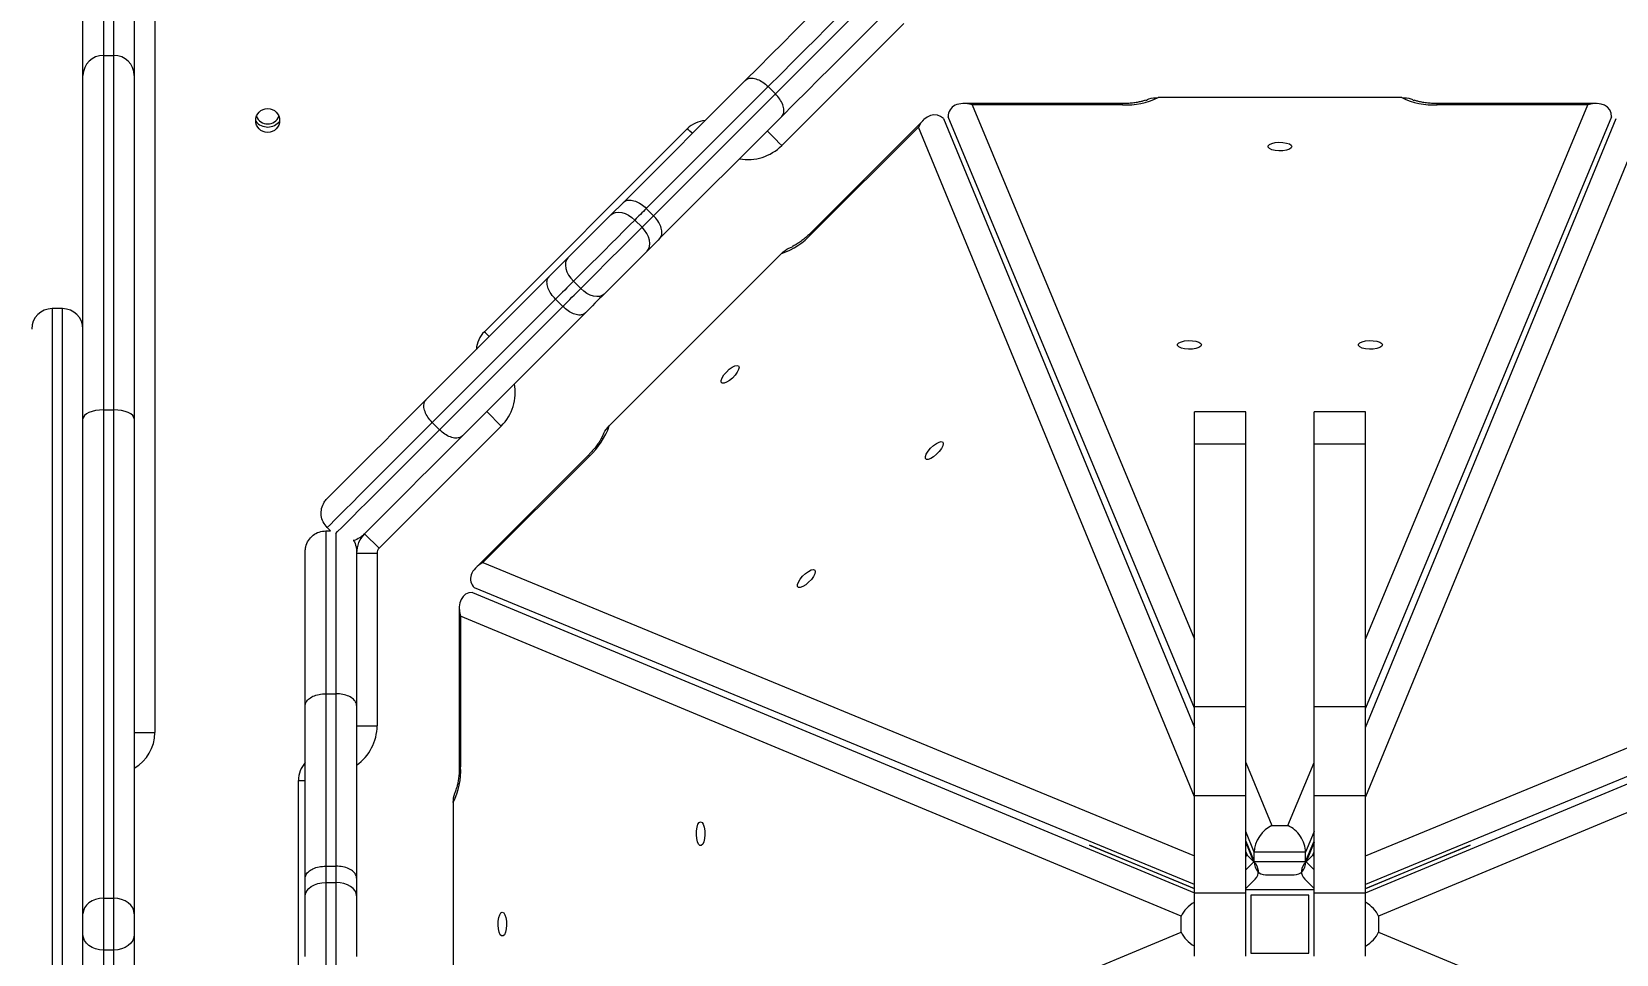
# Model space of a CAD drawing. Header units: millimetres. Extents: x -8760 to 8364, y -7998 to 7451.
# Drawn here: x -3660.6 to -3197.2, y -17.4 to 252.4 of the extents above; entities that cross this region are included whole.
import ezdxf

# ---------------------------------------------------------------- set-up
doc = ezdxf.new("R2010")
doc.units = ezdxf.units.MM
for name, color, linetype in [('DIKOM_ОБЪЕКТ', 7, 'Continuous'), ('DIKOM_РАЗМЕР_ЗОНА', 7, 'Continuous'), ('DIKOM_РАЗМЕР_ОБЪЕКТА', 7, 'Continuous')]:
    doc.layers.add(name, color=color, linetype=linetype)
doc.styles.add('style1', font='arial.ttf', dxfattribs={"width": 0.8})
doc.dimstyles.new('1-50', dxfattribs={"dimtxt": 300, "dimasz": 200, "dimexe": 100, "dimexo": 0, "dimgap": 100, "dimtad": 1, "dimtxsty": 'style1', "dimcen": 200, "dimclrd": 7, "dimclre": 7, "dimclrt": 7, "dimadec": 1, "dimazin": 2, "dimtfac": 1, "dimtmove": 0, "dimatfit": 2, "dimfxl": 0, "dimlwd": 25, "dimlwe": 18, "dimarcsym": 0})

# ---------------------------------------------------------------- blocks, each defined once
blk = doc.blocks.new('*D20')
at = {"layer": 'Defpoints', "color": 0, "transparency": 16777216}
for p in [(-3512.61, 5453.31), (-6482.31, -5470.42), (-3612.61, -5470.42)]:
    blk.add_point(p, dxfattribs=at)
at = {"layer": 'DIKOM_РАЗМЕР_ОБЪЕКТА', "color": 7, "lineweight": 18, "transparency": 16777216}
for p, q in [((-3512.61, 5453.31), (-6582.31, 5453.31)), ((-3612.61, -5470.42), (-6582.31, -5470.42))]:
    blk.add_line(p, q, dxfattribs=at)
at = {"layer": 'DIKOM_РАЗМЕР_ОБЪЕКТА', "color": 7, "lineweight": 25, "transparency": 16777216}
blk.add_line((-6482.31, 5253.31), (-6482.31, -5270.42), dxfattribs=at)
at = {"layer": 'DIKOM_РАЗМЕР_ОБЪЕКТА', "color": 7, "transparency": 16777216}
for points in [[(-6515.64, 5253.31), (-6448.98, 5253.31), (-6482.31, 5453.31)], [(-6515.64, -5270.42), (-6448.98, -5270.42), (-6482.31, -5470.42)]]:
    blk.add_solid(points, dxfattribs=at)
at = {"layer": 'DIKOM_РАЗМЕР_ОБЪЕКТА', "color": 7, "transparency": 16777216, "insert": (-6735.48, -84.03), "char_height": 300, "attachment_point": 5, "rotation": 90, "style": 'style1'}
blk.add_mtext('10900', dxfattribs=at)
blk = doc.blocks.new('*D21')
at = {"layer": 'Defpoints', "color": 0, "transparency": 16777216}
for p in [(-7755.65, -10.55), (8364.4, -2410.44), (8364.4, -7897.56)]:
    blk.add_point(p, dxfattribs=at)
at = {"layer": 'DIKOM_РАЗМЕР_ЗОНА', "color": 7, "lineweight": 18, "transparency": 16777216}
for p, q in [((-7755.65, -10.55), (-7755.65, -7997.56)), ((8364.4, -2410.44), (8364.4, -7997.56))]:
    blk.add_line(p, q, dxfattribs=at)
at = {"layer": 'DIKOM_РАЗМЕР_ЗОНА', "color": 7, "lineweight": 25, "transparency": 16777216}
blk.add_line((-7555.65, -7897.56), (8164.4, -7897.56), dxfattribs=at)
at = {"layer": 'DIKOM_РАЗМЕР_ЗОНА', "color": 7, "transparency": 16777216}
for points in [[(-7555.65, -7864.23), (-7555.65, -7930.9), (-7755.65, -7897.56)], [(8164.4, -7864.23), (8164.4, -7930.9), (8364.4, -7897.56)]]:
    blk.add_solid(points, dxfattribs=at)
at = {"layer": 'DIKOM_РАЗМЕР_ЗОНА', "color": 7, "transparency": 16777216, "insert": (1040.74, -7644.39), "char_height": 300, "attachment_point": 5, "style": 'style1'}
blk.add_mtext('16100', dxfattribs=at)

msp = doc.modelspace()

# ---------------------------------------------------------------- linework, layer by layer
at = {"layer": 'DIKOM_ОБЪЕКТ', "color": 7, "linetype": 'Continuous', "lineweight": 15}
for p, q in [((-3624.608, 320.446), (-3624.608, 47.446)), ((-3645.608, 239.632), (-3645.608, 285.423)), ((-3630.608, 285.423), (-3630.608, 239.632)), ((-3639.609, 279.655), (-3639.609, 245.491)), ((-3636.608, 245.491), (-3636.608, 279.655)), ((-3405.547, 254.86), (-3441.272, 219.134)), ((-3639.609, 245.491), (-3639.609, 141.817)), ((-3639.609, 245.491), (-3636.608, 245.491)), ((-3636.608, 141.817), (-3636.608, 245.491)), ((-3645.608, 139.218), (-3645.608, 239.632)), ((-3630.608, 239.632), (-3630.608, 139.218)), ((-3487.598, 202.508), (-3451.929, 238.176)), ((-3445.246, 236.374), (-3480.886, 200.734)), ((-3445.246, 236.374), (-3443.125, 234.252)), ((-3478.765, 198.612), (-3443.125, 234.252)), ((-3260.001, 233.158), (-3331.216, 233.158)), ((-3441.322, 227.57), (-3476.991, 191.901)), ((-3320.609, 54.579), (-3392.608, 227.557)), ((-3341.608, 231.406), (-3388.142, 231.406)), ((-3341.608, 231.008), (-3385.647, 231.008)), ((-3385.647, 231.008), (-3320.609, 74.755)), ((-3341.608, 231.008), (-3341.608, 231.406)), ((-3270.608, 74.755), (-3205.57, 231.008)), ((-3198.608, 227.557), (-3270.608, 54.579)), ((-3203.075, 231.406), (-3249.608, 231.406)), ((-3249.608, 231.008), (-3249.608, 231.406)), ((-3205.57, 231.008), (-3249.608, 231.008)), ((-3528.247, 164.687), (-3468.85, 224.084)), ((-3399.855, 226.555), (-3432.759, 193.651)), ((-3401.338, 224.509), (-3432.478, 193.369)), ((-3320.609, 28.655), (-3401.338, 224.509)), ((-3393.975, 226.991), (-3320.609, 49)), ((-3270.608, 49), (-3197.242, 226.991)), ((-3189.879, 224.509), (-3270.608, 28.655)), ((-3491.267, 198.838), (-3487.598, 202.508)), ((-3480.886, 200.734), (-3478.765, 198.612)), ((-3503.81, 186.296), (-3491.267, 198.838)), ((-3484.265, 197.355), (-3482.143, 195.234)), ((-3432.478, 193.369), (-3432.759, 193.651)), ((-3509.316, 180.789), (-3503.81, 186.296)), ((-3441.347, 187.541), (-3491.703, 137.184)), ((-3545.275, 144.83), (-3509.316, 180.789)), ((-3502.182, 179.438), (-3500.061, 177.316)), ((-3651.608, 171.446), (-3654.608, 171.446)), ((-3654.608, 171.446), (-3654.608, -188.554)), ((-3651.608, -188.554), (-3651.608, 171.446)), ((-3507.436, 174.184), (-3543.48, 138.14)), ((-3541.358, 136.019), (-3505.314, 172.063)), ((-3507.436, 174.184), (-3505.314, 172.063)), ((-3498.709, 170.183), (-3534.669, 134.223)), ((-3645.608, -5.521), (-3645.608, 139.218)), ((-3639.609, 141.817), (-3639.609, -0.97)), ((-3639.609, 141.817), (-3636.608, 141.817)), ((-3636.608, -0.97), (-3636.608, 141.817)), ((-3630.608, 139.218), (-3630.608, -5.521)), ((-3527.539, 141.352), (-3523.297, 137.11)), ((-3305.608, 141.273), (-3320.609, 141.273)), ((-3320.609, 131.899), (-3320.609, 141.273)), ((-3305.608, 131.899), (-3305.608, 141.273)), ((-3270.608, 141.273), (-3285.608, 141.273)), ((-3285.608, 131.899), (-3285.608, 141.273)), ((-3270.608, 131.899), (-3270.608, 141.273)), ((-3523.297, 137.11), (-3559.023, 101.384)), ((-3543.48, 138.14), (-3541.358, 136.019)), ((-3320.609, 131.899), (-3305.608, 131.899)), ((-3320.609, 55.052), (-3320.609, 131.899)), ((-3305.608, 55.052), (-3305.608, 131.899)), ((-3285.608, 131.899), (-3270.608, 131.899)), ((-3285.608, 55.052), (-3285.608, 131.899)), ((-3270.608, 55.052), (-3270.608, 131.899)), ((-3497.813, 128.597), (-3530.717, 95.693)), ((-3497.531, 128.315), (-3528.671, 97.175)), ((-3497.531, 128.315), (-3497.813, 128.597)), ((-3574.208, 107.411), (-3573.243, 106.446)), ((-3574.608, 106.446), (-3574.608, 58.826)), ((-3574.608, 106.446), (-3573.243, 106.446)), ((-3571.608, 58.826), (-3571.608, 105.657)), ((-3563.435, 105.452), (-3563.437, 105.455)), ((-3563.265, 105.627), (-3559.023, 101.384)), ((-3580.609, 55.375), (-3580.609, 100.446)), ((-3565.608, 100.446), (-3565.608, 55.375)), ((-3565.608, 99.97), (-3559.608, 99.97)), ((-3559.608, 99.97), (-3559.608, 49.446)), ((-3528.671, 97.175), (-3320.609, 11.413)), ((-3270.608, 11.413), (-3062.545, 97.175)), ((-3531.719, 88.446), (-3320.609, 0.573)), ((-3320.609, 3.027), (-3531.153, 89.812)), ((-3060.063, 89.812), (-3270.608, 3.027)), ((-3270.608, 0.573), (-3059.497, 88.446)), ((-3535.569, 83.979), (-3535.569, 37.446)), ((-3324.45, -6.226), (-3535.171, 81.485)), ((-3535.171, 81.485), (-3535.171, 37.446)), ((-3056.046, 81.485), (-3266.767, -6.226)), ((-3574.608, 58.826), (-3574.608, 8.423)), ((-3574.608, 58.826), (-3571.608, 58.826)), ((-3571.608, 8.423), (-3571.608, 58.826)), ((-3580.609, 4.932), (-3580.609, 55.375)), ((-3565.608, 55.375), (-3565.608, 4.932)), ((-3320.609, 55.052), (-3305.608, 55.052)), ((-3320.609, 29.046), (-3320.609, 55.052)), ((-3305.608, 29.046), (-3305.608, 55.052)), ((-3285.608, 55.052), (-3270.608, 55.052)), ((-3285.608, 29.046), (-3285.608, 55.052)), ((-3270.608, 29.046), (-3270.608, 55.052)), ((-3630.608, 47.446), (-3624.608, 47.446)), ((-3565.608, 49.446), (-3559.608, 49.446)), ((-3535.171, 37.446), (-3535.569, 37.446)), ((-3305.608, 38.718), (-3297.937, 20.288)), ((-3293.28, 20.288), (-3285.608, 38.718)), ((-3582.608, -50.554), (-3582.608, 33.446)), ((-3582.608, 33.446), (-3580.609, 33.446)), ((-3320.609, 29.046), (-3305.608, 29.046)), ((-3320.609, 0.649), (-3320.609, 29.046)), ((-3305.608, 0.649), (-3305.608, 29.046)), ((-3285.608, 29.046), (-3270.608, 29.046)), ((-3285.608, 0.649), (-3285.608, 29.046)), ((-3270.608, 0.649), (-3270.608, 29.046)), ((-3537.321, 27.054), (-3537.321, -44.162)), ((-3303.108, 12.536), (-3305.608, 18.542)), ((-3297.937, 20.288), (-3293.28, 20.288)), ((-3285.608, 18.542), (-3288.108, 12.536)), ((-3320.609, 1.739), (-3351.282, 14.507)), ((-3351.282, 14.507), (-3320.609, 1.863)), ((-3305.608, 15.741), (-3303.108, 9.735)), ((-3303.238, 9.682), (-3305.608, 15.433)), ((-3288.108, 9.735), (-3285.608, 15.741)), ((-3285.608, 15.433), (-3287.979, 9.682)), ((-3239.934, 14.507), (-3270.608, 1.739)), ((-3270.608, 1.863), (-3239.934, 14.507)), ((-3305.608, 12.609), (-3305.218, 11.662)), ((-3305.218, 11.662), (-3305.608, 11.272)), ((-3305.608, 7.311), (-3303.238, 9.682)), ((-3303.238, 9.682), (-3305.218, 11.662)), ((-3288.108, 12.536), (-3303.108, 12.536)), ((-3303.108, 9.735), (-3303.108, 12.536)), ((-3303.108, 9.735), (-3288.108, 9.735)), ((-3288.108, 9.735), (-3288.108, 12.536)), ((-3287.979, 9.682), (-3285.999, 11.662)), ((-3287.979, 9.682), (-3285.608, 7.311)), ((-3285.999, 11.662), (-3285.608, 12.609)), ((-3285.608, 11.272), (-3285.999, 11.662)), ((-3580.609, -0.258), (-3580.609, 4.932)), ((-3574.608, 8.423), (-3574.608, 3.646)), ((-3574.608, 8.423), (-3571.608, 8.423)), ((-3571.608, 3.646), (-3571.608, 8.423)), ((-3565.608, 4.932), (-3565.608, -0.258)), ((-3299.79, 5.885), (-3291.427, 5.885)), ((-3574.608, 3.646), (-3574.608, -21.693)), ((-3574.608, 3.646), (-3571.608, 3.646)), ((-3571.608, -21.693), (-3571.608, 3.646)), ((-3320.609, 0.649), (-3305.608, 0.649)), ((-3320.609, -17.945), (-3320.609, 0.649)), ((-3305.608, 1.867), (-3302.862, 4.613)), ((-3285.608, 1.446), (-3305.608, 1.446)), ((-3305.608, -17.945), (-3305.608, 0.649)), ((-3288.355, 4.613), (-3285.608, 1.867)), ((-3285.608, 0.649), (-3270.608, 0.649)), ((-3285.608, -17.945), (-3285.608, 0.649)), ((-3270.608, -17.945), (-3270.608, 0.649)), ((-3639.609, -0.97), (-3639.609, -16.138)), ((-3639.609, -0.97), (-3636.608, -0.97)), ((-3636.608, -16.138), (-3636.608, -0.97)), ((-3580.609, -17.995), (-3580.609, -0.258)), ((-3565.608, -0.258), (-3565.608, -17.995)), ((-3304.109, -0.054), (-3304.109, -17.054)), ((-3287.108, -0.054), (-3304.109, -0.054)), ((-3287.108, -17.054), (-3287.108, -0.054)), ((-3645.608, -11.588), (-3645.608, -5.521)), ((-3630.608, -5.521), (-3630.608, -11.588)), ((-3324.45, -10.883), (-3324.45, -6.226)), ((-3266.767, -6.226), (-3266.767, -10.883)), ((-3645.608, -156.326), (-3645.608, -11.588)), ((-3630.608, -11.588), (-3630.608, -156.326)), ((-3535.171, -98.593), (-3324.45, -10.883)), ((-3266.767, -10.883), (-3056.046, -98.593)), ((-3636.608, -16.138), (-3639.609, -16.138)), ((-3639.609, -16.138), (-3639.609, -158.925)), ((-3636.608, -158.925), (-3636.608, -16.138)), ((-3304.109, -17.054), (-3287.108, -17.054))]:
    msp.add_line(p, q, dxfattribs=at)
at = {"layer": 'DIKOM_ОБЪЕКТ', "color": 7, "linetype": 'Continuous', "lineweight": 15, "flags": 128}
for points in [[(-3451.929, 238.176), (-3448.111, 241.994), (-3444.466, 245.639), (-3441.007, 249.098), (-3437.747, 252.358), (-3434.697, 255.408), (-3431.869, 258.236), (-3429.273, 260.833), (-3426.917, 263.188), (-3424.811, 265.294), (-3422.961, 267.144), (-3421.376, 268.729), (-3420.059, 270.046)], [(-3411.574, 270.046), (-3412.826, 268.793), (-3414.326, 267.294), (-3416.067, 265.553), (-3418.044, 263.575), (-3420.252, 261.367), (-3422.684, 258.936), (-3425.332, 256.288), (-3428.187, 253.433), (-3431.241, 250.379), (-3434.484, 247.136), (-3437.907, 243.713), (-3441.498, 240.122), (-3445.246, 236.374)], [(-3443.125, 234.252), (-3439.376, 238.001), (-3435.785, 241.592), (-3432.363, 245.014), (-3429.119, 248.258), (-3426.066, 251.312), (-3423.21, 254.167), (-3420.563, 256.815), (-3418.131, 259.246), (-3415.923, 261.454), (-3413.946, 263.432), (-3412.204, 265.173), (-3410.705, 266.672), (-3410.01, 267.367)], [(-3409.453, 259.439), (-3410.769, 258.123), (-3412.355, 256.537), (-3414.204, 254.688), (-3416.31, 252.582), (-3418.666, 250.226), (-3421.263, 247.629), (-3424.091, 244.801), (-3427.14, 241.752), (-3430.4, 238.492), (-3433.859, 235.033), (-3437.504, 231.388), (-3441.322, 227.57)], [(-3467.435, 222.67), (-3467.607, 222.841), (-3468.135, 223.369), (-3468.527, 223.761), (-3468.768, 224.002), (-3468.85, 224.084)], [(-3441.272, 219.134), (-3442.1, 219.962), (-3442.896, 220.758), (-3443.629, 221.491), (-3444.272, 222.134), (-3444.8, 222.662), (-3445.192, 223.054), (-3445.434, 223.295), (-3445.515, 223.377)], [(-3292.108, 218.823), (-3292.298, 218.416), (-3292.846, 218.053), (-3293.694, 217.773), (-3294.749, 217.608), (-3295.897, 217.573), (-3297.014, 217.675), (-3297.979, 217.901), (-3298.687, 218.226), (-3299.061, 218.617), (-3299.061, 219.03), (-3298.687, 219.42), (-3297.979, 219.746), (-3297.014, 219.972), (-3295.897, 220.073), (-3294.749, 220.039), (-3293.694, 219.873), (-3292.846, 219.594), (-3292.298, 219.231), (-3292.108, 218.823)], [(-3491.267, 198.838), (-3490.647, 199.295), (-3489.888, 199.571), (-3489.019, 199.656), (-3488.073, 199.547), (-3487.087, 199.247), (-3486.098, 198.769), (-3485.145, 198.13), (-3484.265, 197.355)], [(-3480.886, 200.734), (-3481.322, 200.298), (-3481.754, 199.866), (-3482.182, 199.438), (-3482.606, 199.014), (-3483.027, 198.593), (-3483.443, 198.177), (-3483.856, 197.764), (-3484.265, 197.355)], [(-3484.265, 197.355), (-3485.821, 195.799), (-3487.52, 194.099), (-3489.332, 192.288), (-3491.221, 190.399), (-3493.153, 188.467), (-3495.09, 186.53), (-3496.997, 184.623), (-3498.837, 182.783), (-3500.576, 181.043), (-3502.182, 179.438)], [(-3500.061, 177.316), (-3498.455, 178.922), (-3496.716, 180.661), (-3494.876, 182.502), (-3492.969, 184.408), (-3491.031, 186.346), (-3489.1, 188.277), (-3487.211, 190.166), (-3485.399, 191.978), (-3483.699, 193.678), (-3482.143, 195.234)], [(-3482.143, 195.234), (-3481.735, 195.642), (-3481.322, 196.055), (-3480.905, 196.472), (-3480.485, 196.893), (-3480.06, 197.317), (-3479.632, 197.745), (-3479.2, 198.177), (-3478.765, 198.612)], [(-3480.661, 188.231), (-3480.204, 188.851), (-3479.927, 189.61), (-3479.842, 190.48), (-3479.952, 191.425), (-3480.251, 192.412), (-3480.73, 193.4), (-3481.369, 194.353), (-3482.143, 195.234)], [(-3476.991, 191.901), (-3477.464, 191.428), (-3477.933, 190.959), (-3478.398, 190.494), (-3478.859, 190.033), (-3479.316, 189.576), (-3479.768, 189.124), (-3480.217, 188.675), (-3480.661, 188.231)], [(-3503.81, 186.296), (-3504.238, 185.704), (-3504.487, 184.972), (-3504.547, 184.128), (-3504.416, 183.204), (-3504.098, 182.236), (-3503.606, 181.26), (-3502.959, 180.316), (-3502.182, 179.438)], [(-3480.661, 188.231), (-3482.039, 186.853), (-3483.565, 185.326), (-3485.196, 183.696), (-3486.882, 182.009), (-3488.575, 180.317), (-3490.225, 178.667), (-3491.783, 177.109), (-3493.203, 175.689)], [(-3502.182, 179.438), (-3502.814, 178.806), (-3503.453, 178.167), (-3504.099, 177.521), (-3504.753, 176.867), (-3505.413, 176.207), (-3506.081, 175.539), (-3506.755, 174.865), (-3507.436, 174.184)], [(-3505.314, 172.063), (-3504.634, 172.744), (-3503.96, 173.418), (-3503.292, 174.085), (-3502.631, 174.746), (-3501.978, 175.399), (-3501.331, 176.046), (-3500.692, 176.685), (-3500.061, 177.316)], [(-3493.203, 175.689), (-3493.795, 175.26), (-3494.527, 175.011), (-3495.371, 174.951), (-3496.295, 175.082), (-3497.263, 175.4), (-3498.238, 175.892), (-3499.183, 176.539), (-3500.061, 177.316)], [(-3493.203, 175.689), (-3493.866, 175.026), (-3494.536, 174.356), (-3495.214, 173.678), (-3495.899, 172.993), (-3496.591, 172.301), (-3497.291, 171.602), (-3497.996, 170.895), (-3498.709, 170.183)], [(-3526.832, 163.273), (-3527.004, 163.444), (-3527.532, 163.972), (-3527.923, 164.364), (-3528.165, 164.605), (-3528.247, 164.687)], [(-3318.564, 160.839), (-3318.754, 160.432), (-3319.302, 160.069), (-3320.15, 159.789), (-3321.205, 159.623), (-3322.353, 159.589), (-3323.47, 159.691), (-3324.434, 159.917), (-3325.142, 160.242), (-3325.516, 160.633), (-3325.516, 161.046), (-3325.142, 161.436), (-3324.434, 161.762), (-3323.47, 161.988), (-3322.353, 162.089), (-3321.205, 162.055), (-3320.15, 161.889), (-3319.302, 161.61), (-3318.754, 161.247), (-3318.564, 160.839)], [(-3265.653, 160.839), (-3265.843, 160.432), (-3266.391, 160.069), (-3267.239, 159.789), (-3268.294, 159.623), (-3269.442, 159.589), (-3270.559, 159.691), (-3271.523, 159.917), (-3272.231, 160.242), (-3272.605, 160.633), (-3272.605, 161.046), (-3272.231, 161.436), (-3271.523, 161.762), (-3270.559, 161.988), (-3269.442, 162.089), (-3268.294, 162.055), (-3267.239, 161.889), (-3266.391, 161.61), (-3265.843, 161.247), (-3265.653, 160.839)], [(-3453.914, 154.701), (-3453.76, 154.279), (-3453.891, 153.634), (-3454.293, 152.837), (-3454.921, 151.974), (-3455.709, 151.138), (-3456.571, 150.42), (-3457.412, 149.897), (-3458.143, 149.627), (-3458.684, 149.639), (-3458.976, 149.931), (-3458.987, 150.472), (-3458.717, 151.202), (-3458.195, 152.044), (-3457.477, 152.906), (-3456.641, 153.693), (-3455.778, 154.322), (-3454.981, 154.724), (-3454.336, 154.855), (-3453.914, 154.701)], [(-3574.208, 115.897), (-3573.307, 116.798), (-3572.162, 117.943), (-3570.777, 119.328), (-3569.158, 120.947), (-3567.31, 122.796), (-3565.239, 124.866), (-3562.955, 127.15), (-3560.465, 129.64), (-3557.778, 132.327), (-3554.905, 135.2), (-3551.856, 138.249), (-3548.642, 141.463), (-3545.275, 144.83)], [(-3639.609, 141.817), (-3640.779, 141.767), (-3641.904, 141.619), (-3642.942, 141.379), (-3643.851, 141.056), (-3644.597, 140.662), (-3645.152, 140.212), (-3645.493, 139.725), (-3645.608, 139.218)], [(-3630.608, 139.218), (-3630.724, 139.725), (-3631.065, 140.212), (-3631.62, 140.662), (-3632.366, 141.056), (-3633.275, 141.379), (-3634.312, 141.619), (-3635.438, 141.767), (-3636.608, 141.817)], [(-3543.48, 138.14), (-3547.071, 134.548), (-3550.499, 131.121), (-3553.749, 127.871), (-3556.809, 124.81), (-3559.669, 121.951), (-3562.318, 119.302), (-3564.744, 116.876), (-3566.94, 114.679), (-3568.898, 112.722), (-3570.61, 111.01), (-3572.069, 109.551), (-3573.27, 108.35), (-3574.208, 107.411)], [(-3571.684, 105.693), (-3571.149, 106.229), (-3569.947, 107.43), (-3568.488, 108.889), (-3566.777, 110.6), (-3564.819, 112.558), (-3562.623, 114.754), (-3560.196, 117.181), (-3557.548, 119.829), (-3554.688, 122.689), (-3551.628, 125.75), (-3548.377, 129), (-3544.95, 132.427), (-3541.358, 136.019)], [(-3534.669, 134.223), (-3538.035, 130.857), (-3541.249, 127.643), (-3544.298, 124.594), (-3547.171, 121.72), (-3549.858, 119.034), (-3552.348, 116.544), (-3554.633, 114.259), (-3556.703, 112.189), (-3558.551, 110.341), (-3560.171, 108.721), (-3561.556, 107.336), (-3562.701, 106.191), (-3563.602, 105.29)], [(-3394.206, 132.407), (-3394.052, 131.985), (-3394.183, 131.34), (-3394.585, 130.543), (-3395.213, 129.68), (-3396.001, 128.844), (-3396.863, 128.126), (-3397.704, 127.603), (-3398.435, 127.333), (-3398.976, 127.345), (-3399.268, 127.637), (-3399.279, 128.178), (-3399.01, 128.908), (-3398.487, 129.75), (-3397.769, 130.611), (-3396.933, 131.399), (-3396.07, 132.028), (-3395.273, 132.43), (-3394.628, 132.561), (-3394.206, 132.407)], [(-3431.62, 94.993), (-3431.466, 94.571), (-3431.597, 93.926), (-3431.998, 93.129), (-3432.627, 92.266), (-3433.415, 91.43), (-3434.276, 90.712), (-3435.118, 90.189), (-3435.849, 89.92), (-3436.39, 89.931), (-3436.682, 90.223), (-3436.693, 90.764), (-3436.423, 91.495), (-3435.901, 92.336), (-3435.183, 93.198), (-3434.347, 93.986), (-3433.483, 94.615), (-3432.686, 95.016), (-3432.042, 95.147), (-3431.62, 94.993)], [(-3465.002, 21.401), (-3464.595, 21.212), (-3464.232, 20.663), (-3463.952, 19.816), (-3463.786, 18.76), (-3463.752, 17.612), (-3463.853, 16.495), (-3464.079, 15.531), (-3464.405, 14.823), (-3464.795, 14.449), (-3465.208, 14.449), (-3465.599, 14.823), (-3465.925, 15.531), (-3466.151, 16.495), (-3466.252, 17.612), (-3466.218, 18.76), (-3466.052, 19.816), (-3465.772, 20.663), (-3465.409, 21.212), (-3465.002, 21.401)], [(-3580.609, -0.258), (-3580.493, 0.504), (-3580.152, 1.236), (-3579.597, 1.911), (-3578.851, 2.502), (-3577.942, 2.988), (-3576.904, 3.348), (-3575.779, 3.571), (-3574.608, 3.646)], [(-3565.608, -0.258), (-3565.724, 0.504), (-3566.065, 1.236), (-3566.62, 1.911), (-3567.366, 2.502), (-3568.275, 2.988), (-3569.312, 3.348), (-3570.438, 3.571), (-3571.608, 3.646)], [(-3639.609, -0.97), (-3640.779, -1.058), (-3641.904, -1.317), (-3642.942, -1.737), (-3643.851, -2.303), (-3644.597, -2.993), (-3645.152, -3.779), (-3645.493, -4.633), (-3645.608, -5.521)], [(-3630.608, -5.521), (-3630.724, -4.633), (-3631.065, -3.779), (-3631.62, -2.993), (-3632.366, -2.303), (-3633.275, -1.737), (-3634.312, -1.317), (-3635.438, -1.058), (-3636.608, -0.97)], [(-3522.986, -5.054), (-3522.579, -5.244), (-3522.216, -5.792), (-3521.936, -6.64), (-3521.77, -7.695), (-3521.736, -8.843), (-3521.837, -9.96), (-3522.063, -10.925), (-3522.389, -11.632), (-3522.78, -12.006), (-3523.193, -12.006), (-3523.583, -11.632), (-3523.909, -10.925), (-3524.135, -9.96), (-3524.236, -8.843), (-3524.202, -7.695), (-3524.036, -6.64), (-3523.756, -5.792), (-3523.393, -5.244), (-3522.986, -5.054)], [(-3639.609, -16.138), (-3640.779, -16.051), (-3641.904, -15.792), (-3642.942, -15.371), (-3643.851, -14.805), (-3644.597, -14.116), (-3645.152, -13.329), (-3645.493, -12.475), (-3645.608, -11.588)], [(-3630.608, -11.588), (-3630.724, -12.475), (-3631.065, -13.329), (-3631.62, -14.116), (-3632.366, -14.805), (-3633.275, -15.371), (-3634.312, -15.792), (-3635.438, -16.051), (-3636.608, -16.138)]]:
    msp.add_lwpolyline(points, dxfattribs=at)
at = {"layer": 'DIKOM_ОБЪЕКТ', "color": 7, "linetype": 'Continuous', "lineweight": 15}
msp.add_circle((-3591.608, 226.446), 3.5, dxfattribs=at)
for centre, radius, start, end in [((-3639.678, 239.561), 5.931, 89.33019, 179.31295), ((-3636.539, 239.56), 5.931, 0.68837, 90.67076), ((-3340.621, 252.428), 21.443, 267.36138, 296.01631), ((-3250.596, 252.427), 21.441, 243.98295, 272.6391), ((-3591.608, 228.946), 3.5, 200.92483, 339.07517), ((-3591.608, 228.946), 4.4, 218.04558, 323.10861), ((-3463.193, 218.427), 8, 93.59038, 135), ((-3451.172, 229.034), 14, 259.8499, 315), ((-3448.321, 207.816), 21.441, 288.9814, 317.63759), ((-3654.608, 165.446), 6, 90, 180), ((-3651.608, 165.446), 6, 0, 90), ((-3522.59, 159.03), 8, 135, 176.40962), ((-3533.196, 147.009), 14, 315, 10.1501), ((-3511.98, 144.159), 21.443, 312.36332, 341.01769), ((-3557.608, 99.97), 8, 135, 180), ((-3559.195, 101.212), 6, 135, 149.88163), ((-3557.608, 99.97), 2, 135, 180), ((-3636.608, 47.446), 12, 300, 0), ((-3573.608, 49.446), 14, 304.8499, 0), ((-3574.608, 33.446), 8, 138.59038, 180), ((-3556.588, 36.458), 21.44, 333.9822, 2.63958)]:
    msp.add_arc(centre, radius, start, end, dxfattribs=at)
for centre, major_axis, start_param, end_param in [((-3385.647, 225.407), (6.36, -4.242), 1.9894679, 3.5602643), ((-3397.377, 220.548), (1.498, 7.497), 5.8645137, 7.43531), ((-3205.57, 225.407), (6.36, 4.242), 5.8645137, 7.43531), ((-3524.711, 93.214), (7.497, 1.498), 1.9894679, 3.5602643), ((-3529.569, 81.484), (-4.242, 6.36), 5.8645137, 7.43531), ((-3297.937, 14.686), (3.656, 5.482), 0.7851908, 2.3559871), ((-3293.28, 14.686), (-3.656, 5.482), 3.9271982, 5.4979946), ((-3310.395, 9.526), (6.461, -1.291), 0.7856056, 0.8786334), ((-3308.415, 7.545), (6.461, -1.291), 5.8645137, 7.0687909), ((-3297.937, 11.885), (3.656, 5.482), 2.3559871, 3.5602643), ((-3293.28, 11.885), (-3.656, 5.482), 2.722921, 3.9271982), ((-3282.802, 7.545), (6.461, 1.291), 2.3559871, 3.5602643), ((-3280.822, 9.526), (6.461, 1.291), 2.2629592, 2.3559871), ((-3318.849, -6.226), (5.482, 3.656), 1.4497767, 2.3564019), ((-3272.368, -6.226), (5.482, -3.656), 0.7851908, 1.6918159), ((-3318.849, -10.883), (5.482, -3.656), 3.9267834, 4.8334086), ((-3272.368, -10.883), (5.482, 3.656), 4.5913694, 5.4979946)]:
    msp.add_ellipse(centre, major_axis=major_axis, ratio=0.6672067, start_param=start_param, end_param=end_param, dxfattribs=at)
for points, knots in [([(-3451.929, 238.176), (-3451.916, 238.189), (-3451.735, 238.367), (-3451.187, 238.725), (-3450.033, 238.919), (-3448.449, 238.573), (-3446.758, 237.724), (-3445.75, 236.824), (-3445.246, 236.374)], [0, 0, 0, 0, 0.0098739, 0.1413412, 0.3560174, 0.5706911, 0.7853403, 1, 1, 1, 1]), ([(-3441.322, 227.57), (-3441.31, 227.582), (-3441.133, 227.764), (-3440.773, 228.311), (-3440.579, 229.465), (-3440.926, 231.05), (-3441.775, 232.74), (-3442.675, 233.748), (-3443.125, 234.252)], [0, 0, 0, 0, 0.0098639, 0.141341, 0.3560198, 0.5706809, 0.7853535, 1, 1, 1, 1]), ([(-3334.878, 232.417), (-3334.878, 232.417), (-3335.019, 232.354), (-3335.542, 232.172), (-3336.457, 231.925), (-3337.657, 231.691), (-3339.052, 231.514), (-3340.402, 231.42), (-3341.268, 231.41), (-3341.608, 231.406)], [0, 0, 0, 0, 0.0007829, 0.153635, 0.3193235, 0.4965207, 0.6827485, 0.8751507, 1, 1, 1, 1]), ([(-3334.834, 232.322), (-3334.528, 232.479), (-3333.422, 233.049), (-3332.142, 233.112), (-3331.216, 233.158)], [0, 0, 0, 0, 0.2761626, 1, 1, 1, 1]), ([(-3260.001, 233.158), (-3259.074, 233.112), (-3257.79, 233.048), (-3256.681, 232.476), (-3256.372, 232.317)], [0, 0, 0, 0, 0.7213679, 1, 1, 1, 1]), ([(-3249.608, 231.406), (-3249.888, 231.409), (-3250.703, 231.417), (-3252.031, 231.5), (-3253.503, 231.681), (-3254.778, 231.927), (-3255.75, 232.193), (-3256.155, 232.349), (-3256.327, 232.415)], [0, 0, 0, 0, 0.1023596, 0.2990058, 0.4935315, 0.6832507, 0.8656476, 1, 1, 1, 1]), ([(-3487.598, 202.508), (-3487.577, 202.528), (-3487.392, 202.707), (-3486.837, 203.066), (-3485.687, 203.266), (-3484.095, 202.927), (-3482.399, 202.083), (-3481.391, 201.183), (-3480.886, 200.734)], [0, 0, 0, 0, 0.0158809, 0.1413042, 0.3559918, 0.5706565, 0.785347, 1, 1, 1, 1]), ([(-3476.991, 191.901), (-3476.971, 191.922), (-3476.791, 192.106), (-3476.433, 192.662), (-3476.232, 193.812), (-3476.572, 195.404), (-3477.416, 197.099), (-3478.315, 198.108), (-3478.765, 198.612)], [0, 0, 0, 0, 0.01587, 0.1413125, 0.3559973, 0.5706633, 0.7853303, 1, 1, 1, 1]), ([(-3432.759, 193.651), (-3432.959, 193.455), (-3433.541, 192.884), (-3434.539, 192.004), (-3435.707, 191.09), (-3436.783, 190.364), (-3437.658, 189.864), (-3438.055, 189.688), (-3438.223, 189.613)], [0, 0, 0, 0, 0.1023392, 0.2989914, 0.493513, 0.6832518, 0.8656461, 1, 1, 1, 1]), ([(-3441.347, 187.541), (-3440.659, 188.163), (-3439.705, 189.026), (-3438.516, 189.406), (-3438.185, 189.512)], [0, 0, 0, 0, 0.721425, 1, 1, 1, 1]), ([(-3507.436, 174.184), (-3507.886, 174.687), (-3508.787, 175.692), (-3509.65, 177.367), (-3510.018, 178.931), (-3509.845, 180.075), (-3509.497, 180.607), (-3509.322, 180.783), (-3509.316, 180.789)], [0, 0, 0, 0, 0.2143779, 0.428745, 0.6432273, 0.8579624, 0.9946182, 1, 1, 1, 1]), ([(-3498.709, 170.183), (-3498.716, 170.176), (-3498.892, 170.002), (-3499.424, 169.654), (-3500.568, 169.481), (-3502.131, 169.848), (-3503.806, 170.711), (-3504.812, 171.612), (-3505.314, 172.063)], [0, 0, 0, 0, 0.0053818, 0.1420376, 0.3567727, 0.571255, 0.7856221, 1, 1, 1, 1]), ([(-3543.48, 138.14), (-3543.93, 138.644), (-3544.83, 139.652), (-3545.677, 141.344), (-3546.022, 142.93), (-3545.825, 144.091), (-3545.465, 144.639), (-3545.285, 144.82), (-3545.275, 144.83)], [0, 0, 0, 0, 0.2145932, 0.4292205, 0.643847, 0.8585628, 0.9923462, 1, 1, 1, 1]), ([(-3534.669, 134.223), (-3534.678, 134.214), (-3534.86, 134.035), (-3535.407, 133.673), (-3536.568, 133.477), (-3538.155, 133.821), (-3539.846, 134.669), (-3540.854, 135.569), (-3541.358, 136.019)], [0, 0, 0, 0, 0.0076436, 0.1414286, 0.3561469, 0.5707759, 0.7853849, 1, 1, 1, 1]), ([(-3493.67, 134.035), (-3493.565, 134.362), (-3493.186, 135.546), (-3492.326, 136.496), (-3491.703, 137.184)], [0, 0, 0, 0, 0.276167, 1, 1, 1, 1]), ([(-3493.768, 134.071), (-3493.769, 134.07), (-3493.815, 133.929), (-3494.069, 133.426), (-3494.536, 132.606), (-3495.221, 131.592), (-3496.081, 130.48), (-3496.97, 129.459), (-3497.575, 128.84), (-3497.813, 128.597)], [0, 0, 0, 0, 0.0007791, 0.1536372, 0.3193307, 0.4965358, 0.6827633, 0.8751416, 1, 1, 1, 1]), ([(-3574.208, 107.411), (-3574.637, 107.934), (-3575.495, 108.978), (-3576.035, 110.971), (-3575.93, 113.007), (-3575.235, 114.683), (-3574.536, 115.57), (-3574.217, 115.888), (-3574.208, 115.897)], [0, 0, 0, 0, 0.2135377, 0.4270647, 0.6409938, 0.8557631, 0.9961832, 1, 1, 1, 1]), ([(-3580.609, 100.446), (-3580.608, 100.456), (-3580.605, 100.913), (-3580.477, 102.041), (-3579.773, 103.72), (-3578.408, 105.227), (-3576.621, 106.249), (-3575.279, 106.38), (-3574.608, 106.446)], [0, 0, 0, 0, 0.0032897, 0.1465897, 0.3614528, 0.5747596, 0.7873816, 1, 1, 1, 1]), ([(-3563.602, 105.29), (-3563.61, 105.282), (-3563.93, 104.964), (-3564.819, 104.298), (-3565.861, 103.714), (-3566.545, 103.68), (-3566.559, 103.679)], [0, 0, 0, 0, 0.0104565, 0.3969536, 0.9880919, 1, 1, 1, 1]), ([(-3566.559, 103.679), (-3566.553, 103.673), (-3566.099, 103.167), (-3565.771, 102.019), (-3565.608, 100.913), (-3565.608, 100.456), (-3565.608, 100.446)], [0, 0, 0, 0, 0.0070197, 0.5972853, 0.9909629, 1, 1, 1, 1]), ([(-3580.609, 55.375), (-3580.608, 55.393), (-3580.606, 55.647), (-3580.472, 56.288), (-3579.794, 57.241), (-3578.428, 58.117), (-3576.632, 58.712), (-3575.283, 58.788), (-3574.608, 58.826)], [0, 0, 0, 0, 0.0098676, 0.1413382, 0.3560119, 0.5706747, 0.7853547, 1, 1, 1, 1]), ([(-3565.608, 55.375), (-3565.609, 55.393), (-3565.611, 55.647), (-3565.744, 56.288), (-3566.423, 57.241), (-3567.789, 58.117), (-3569.584, 58.712), (-3570.934, 58.788), (-3571.608, 58.826)], [0, 0, 0, 0, 0.0098675, 0.1413338, 0.3560152, 0.570676, 0.7853317, 1, 1, 1, 1]), ([(-3535.569, 37.446), (-3535.572, 37.167), (-3535.579, 36.351), (-3535.663, 35.023), (-3535.843, 33.551), (-3536.09, 32.276), (-3536.355, 31.304), (-3536.512, 30.899), (-3536.578, 30.728)], [0, 0, 0, 0, 0.102361, 0.2989955, 0.4935373, 0.6832591, 0.8656584, 1, 1, 1, 1]), ([(-3537.321, 27.054), (-3537.274, 27.98), (-3537.21, 29.264), (-3536.639, 30.374), (-3536.479, 30.683)], [0, 0, 0, 0, 0.7214099, 1, 1, 1, 1]), ([(-3580.609, 4.932), (-3580.608, 4.961), (-3580.604, 5.218), (-3580.465, 5.866), (-3579.794, 6.82), (-3578.428, 7.706), (-3576.633, 8.308), (-3575.283, 8.385), (-3574.608, 8.423)], [0, 0, 0, 0, 0.0158636, 0.1413091, 0.3559907, 0.5706525, 0.7853262, 1, 1, 1, 1]), ([(-3565.608, 4.932), (-3565.609, 4.961), (-3565.613, 5.218), (-3565.752, 5.866), (-3566.423, 6.82), (-3567.789, 7.706), (-3569.584, 8.308), (-3570.934, 8.385), (-3571.608, 8.423)], [0, 0, 0, 0, 0.0158636, 0.1413091, 0.3559907, 0.5706525, 0.7853262, 1, 1, 1, 1])]:
    msp.add_open_spline(points, degree=3, knots=knots, dxfattribs=at)

# ---------------------------------------------------------------- dimensions: what is measured, and where the dimension line sits
at = {"layer": 'DIKOM_РАЗМЕР_ЗОНА'}
dim = msp.add_linear_dim(base=(8364.404, -7897.564), p1=(-7755.645, -10.554), p2=(8364.404, -2410.44), text='16100', dimstyle='1-50', dxfattribs=at)
dim.commit()
dim.dimension.update_dxf_attribs({"geometry": '*D21', "text_midpoint": (1040.741, -7897.564), "dimtype": 160})
at = {"layer": 'DIKOM_РАЗМЕР_ОБЪЕКТА'}
dim = msp.add_linear_dim(base=(-6482.309, -5470.419), p1=(-3512.608, 5453.311), p2=(-3612.608, -5470.419), angle=90, text='10900', dimstyle='1-50', dxfattribs=at)
dim.commit()
dim.dimension.update_dxf_attribs({"geometry": '*D20', "text_midpoint": (-6482.309, -84.027), "dimtype": 160})

doc.saveas('drawing.dxf')
